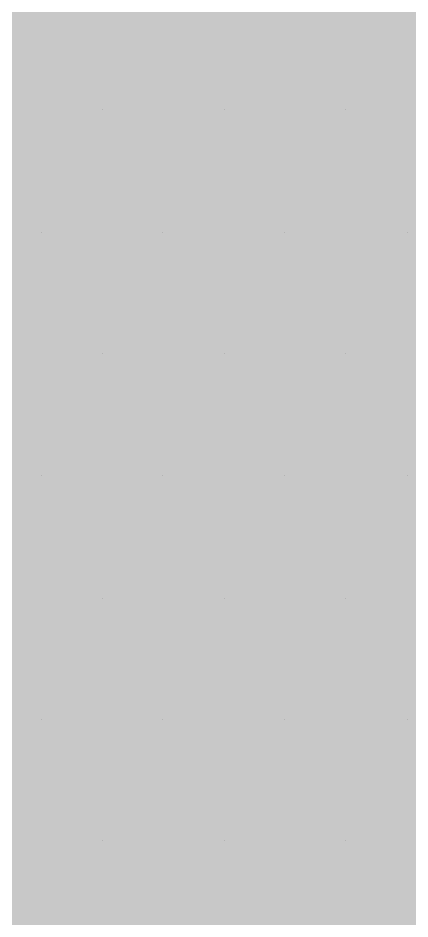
# Paper-space layout 'Layout1' of a CAD drawing. Extents: x -43 to 2298, y -18 to 768.
# Drawn here: x 132.9733 to 133.1502, y 263.4217 to 263.8286 of the extents above; entities that cross this region are included whole.
import ezdxf

# ---------------------------------------------------------------- set-up
doc = ezdxf.new("R2010")
doc.units = 0
doc.header["$LTSCALE"] = 2
doc.linetypes.add('CACHEX2', pattern=[0.75, 0.5, -0.25])
doc.layers.add('CARTOUCHE', color=7, linetype='Continuous')
doc.layers.add('LOGO', color=7, linetype='Continuous')

# ---------------------------------------------------------------- blocks, each defined once
blk = doc.blocks.new('A$C715108E3')
at = {"layer": 'LOGO', "color": 131}
for p, q in [((-21.62448, -10.39544), (-21.62448, -10.39544)), ((-21.53265, -10.39544), (-21.53265, -10.39544)), ((-21.44138, -10.39544), (-21.44138, -10.39544)), ((-21.6704, -10.48783), (-21.6704, -10.48783)), ((-21.57913, -10.48783), (-21.57913, -10.48783)), ((-21.48711, -10.48783), (-21.48711, -10.48783)), ((-21.39509, -10.48783), (-21.39509, -10.48783)), ((-21.62448, -10.5791), (-21.62448, -10.5791)), ((-21.53265, -10.5791), (-21.53265, -10.5791)), ((-21.44138, -10.5791), (-21.44138, -10.5791)), ((-21.6704, -10.67037), (-21.6704, -10.67037)), ((-21.57913, -10.67037), (-21.57913, -10.67037)), ((-21.48711, -10.67037), (-21.48711, -10.67037)), ((-21.39509, -10.67037), (-21.39509, -10.67037)), ((-21.62448, -10.76314), (-21.62448, -10.76314)), ((-21.53265, -10.76314), (-21.53265, -10.76314)), ((-21.44138, -10.76314), (-21.44138, -10.76314)), ((-21.6704, -10.85441), (-21.6704, -10.85441)), ((-21.57913, -10.85441), (-21.57913, -10.85441)), ((-21.48711, -10.85441), (-21.48711, -10.85441)), ((-21.39509, -10.85441), (-21.39509, -10.85441)), ((-21.62448, -10.94549), (-21.62448, -10.94549)), ((-21.53265, -10.94549), (-21.53265, -10.94549)), ((-21.44138, -10.94549), (-21.44138, -10.94549))]:
    blk.add_line(p, q, dxfattribs=at)
blk = doc.blocks.new('A$C581E6685')
at = {"layer": 'LOGO', "color": 32, "linetype": 'CACHEX2', "ltscale": 1.5}
blk.add_ellipse((-38.05384, 23.81385), major_axis=(-19.03106, -3.53396), ratio=0.590567, dxfattribs=at)
at = {"layer": 'CARTOUCHE'}
blk.add_blockref('A$C715108E3', (-31.67392, 36.3189), dxfattribs=at)

psp = doc.layouts.get("Layout1")

# ---------------------------------------------------------------- hatches: boundary and pattern name
at = {"layer": 'CARTOUCHE', "true_color": 0xffffff}
h = psp.add_hatch(color=7, dxfattribs=at)
h.dxf.hatch_style = 1
edge = h.paths.add_edge_path()
edge.add_spline(control_points=[(127.71967, 272.47485), (127.71967, 261.58368), (127.71967, 250.69252), (127.71967, 246.85252), (131.55967, 246.85252), (177.09893, 246.85252), (222.6382, 246.85252), (226.4782, 246.85252), (226.4782, 250.69252), (226.4782, 261.58368), (226.4782, 272.47485), (226.4782, 276.31485), (222.6382, 276.31485), (177.09893, 276.31485), (131.55967, 276.31485), (127.71967, 276.31485), (127.71967, 272.47485)], knot_values=[0, 0, 0, 1, 1, 2.570796, 2.570796, 3.570796, 3.570796, 5.141593, 5.141593, 6.141593, 6.141593, 7.712389, 7.712389, 8.712389, 8.712389, 10.283185, 10.283185, 10.283185], weights=[1, 1, 1, 0.707107, 1, 1, 1, 0.707107, 1, 1, 1, 0.707107, 1, 1, 1, 0.707107, 1], degree=2, periodic=0)

# ---------------------------------------------------------------- linework, layer by layer
at = {"layer": 'CARTOUCHE'}
psp.add_rational_spline([(127.71967, 272.47485), (127.71967, 261.58368), (127.71967, 250.69252), (127.71967, 246.85252), (131.55967, 246.85252), (177.09893, 246.85252), (222.6382, 246.85252), (226.4782, 246.85252), (226.4782, 250.69252), (226.4782, 261.58368), (226.4782, 272.47485), (226.4782, 276.31485), (222.6382, 276.31485), (177.09893, 276.31485), (131.55967, 276.31485), (127.71967, 276.31485), (127.71967, 272.47485)], [1, 1, 1, 0.707106781187, 1, 1, 1, 0.707106781187, 1, 1, 1, 0.707106781187, 1, 1, 1, 0.707106781187, 1], degree=2, knots=[0, 0, 0, 1, 1, 2.570796, 2.570796, 3.570796, 3.570796, 5.141593, 5.141593, 6.141593, 6.141593, 7.712389, 7.712389, 8.712389, 8.712389, 10.283185, 10.283185, 10.283185], dxfattribs=at)

# ---------------------------------------------------------------- block references
at = {"layer": 'CARTOUCHE', "xscale": 0.6, "yscale": 0.6, "zscale": 0.6}
psp.add_blockref('A$C581E6685', (164.99041, 248.2331), dxfattribs=at)

doc.saveas('drawing.dxf')
